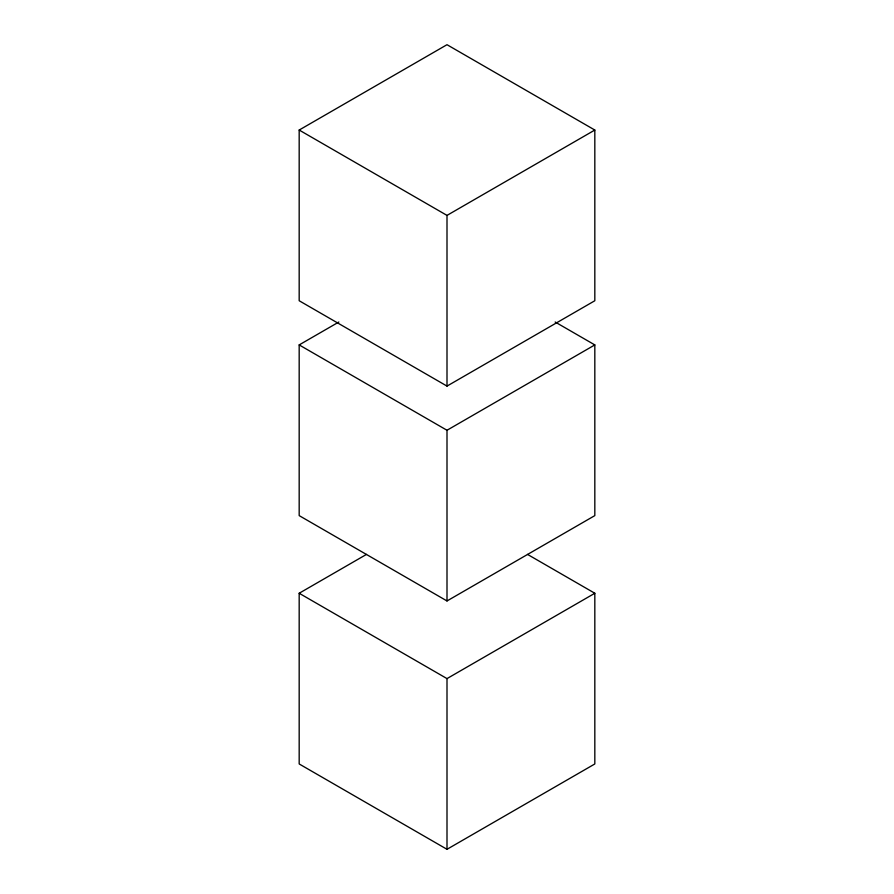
<?xml version="1.0" encoding="UTF-8"?>
<svg xmlns="http://www.w3.org/2000/svg" width="894" height="894" viewBox="0 0 894 894"><rect width="100%" height="100%" fill="white"/><g stroke="black" fill="none" stroke-linecap="round" stroke-linejoin="round"><path stroke-width="1.34" d="M299.177 130.043L447 44.7L594.823 130.043L594.823 300.742L447 386.096L299.177 300.742L299.177 130.043L447 215.398L594.823 130.043M555.163 322.019L594.823 344.916L594.823 515.614L447 600.958L299.177 515.614L299.177 344.916L338.837 322.019M299.177 344.916L447 430.26L594.823 344.916M527.527 554.403L594.823 593.258L594.823 763.957L447 849.3L299.177 763.957L299.177 593.258L366.473 554.403M299.177 593.258L447 678.602L594.823 593.258M447 215.398L447 386.096M447 430.26L447 600.958M447 678.602L447 849.3"/></g></svg>
